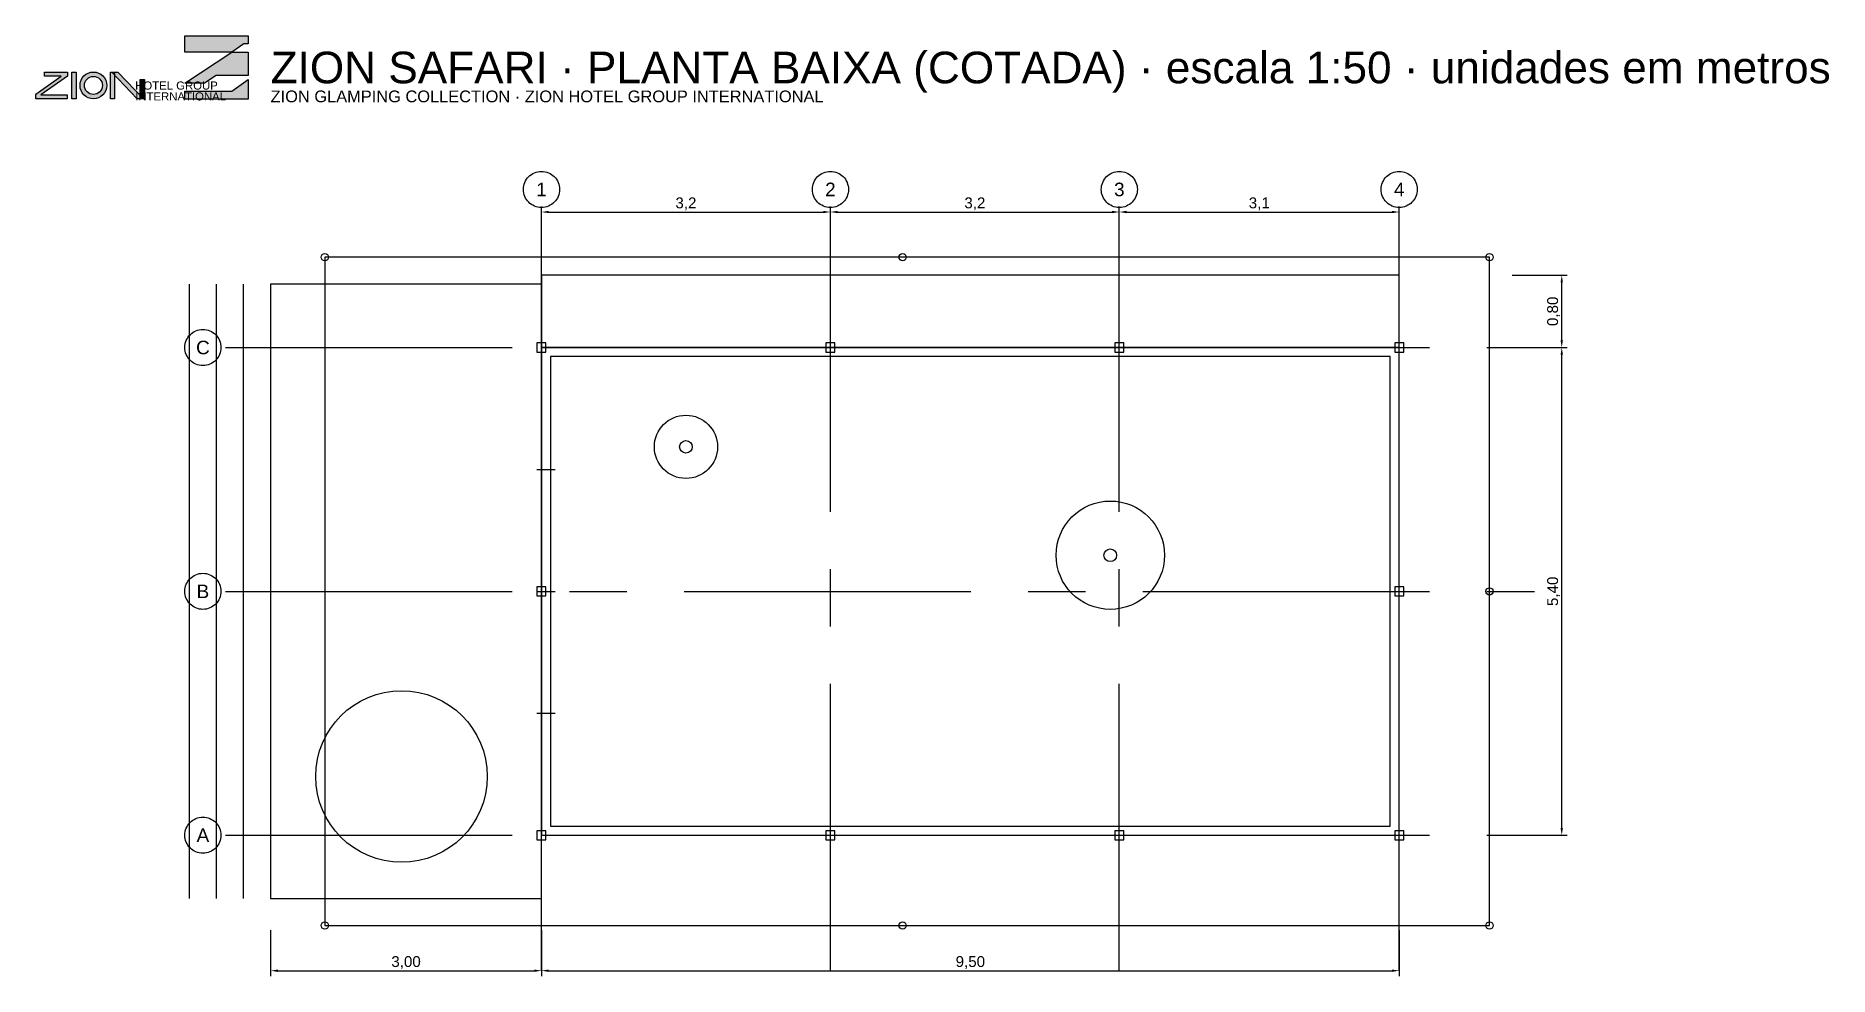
# Model space of a CAD drawing. Header units: metres. Extents: x -5.6 to 14.3, y -4.3 to 6.2.
import ezdxf
from ezdxf.enums import TextEntityAlignment as Align

# ---------------------------------------------------------------- set-up
doc = ezdxf.new("R2010")
doc.units = ezdxf.units.M
doc.linetypes.add('CENTER', pattern=[5.08, 3.175, -0.635, 0.635, -0.635])
for name, color, linetype in [('COBERTURA_OCULTA', 3, 'CONTINUOUS'), ('COTAS', 2, 'CONTINUOUS'), ('DECK', 32, 'CONTINUOUS'), ('EIXOS', 8, 'CENTER'), ('ESQUADRIAS', 4, 'CONTINUOUS'), ('ESTRUTURA', 1, 'CONTINUOUS'), ('PAREDES', 7, 'CONTINUOUS'), ('TEXTO', 7, 'CONTINUOUS')]:
    doc.layers.add(name, color=color, linetype=linetype)
doc.styles.add('ZION', font='arial.ttf')
doc.dimstyles.new('ZION_M', dxfattribs={"dimtxt": 0.12, "dimasz": 0.08, "dimexe": 0.06, "dimexo": 0.05, "dimgap": 0.03, "dimtad": 1, "dimtxsty": 'ZION', "dimcen": 2.5, "dimclrd": 2, "dimclre": 2, "dimclrt": 2, "dimazin": 3, "dimtfac": 1, "dimtmove": 0, "dimatfit": 3})

msp = doc.modelspace()

# ---------------------------------------------------------------- hatches: boundary and pattern name
at = {"layer": 'TEXTO'}
for points in [[(-3.95, 6.15), (-3.25, 6.15), (-3.25, 6.0625), (-3.2962, 6.0625), (-3.4313, 5.9715), (-3.95, 5.9715)], [(-3.4313, 5.9715), (-3.25, 5.9715), (-3.25, 5.7111), (-3.6042, 5.7111), (-3.7316, 5.625), (-3.95, 5.625)], [(-5.503125, 5.75), (-5.25, 5.75), (-5.25, 5.703125), (-5.54375, 5.496875), (-5.253125, 5.496875), (-5.253125, 5.453125), (-5.6, 5.453125), (-5.6, 5.50625), (-5.31875, 5.703125), (-5.503125, 5.703125)], [(-5.2, 5.75), (-5.153125, 5.75), (-5.153125, 5.453125), (-5.2, 5.453125)], [(-4.771875, 5.75), (-4.728125, 5.75), (-4.728125, 5.453125), (-4.771875, 5.453125)], [(-4.759375, 5.75), (-4.69375, 5.75), (-4.40625, 5.453125), (-4.478125, 5.453125)], [(-4.44375, 5.665625), (-4.396875, 5.665625), (-4.396875, 5.453125), (-4.44375, 5.453125)], [(-3.95, 5.5361), (-3.4285, 5.5361), (-3.25, 5.6677), (-3.25, 5.45), (-3.95, 5.45)]]:
    msp.add_hatch(color=7, dxfattribs=at).paths.add_polyline_path(points)
h = msp.add_hatch(color=7, dxfattribs=at)
edge = h.paths.add_edge_path()
edge.add_arc((-4.9625, 5.601562), 0.148438, 0, 360)
edge = h.paths.add_edge_path()
edge.add_arc((-4.9625, 5.601562), 0.1, 0, 360)

# ---------------------------------------------------------------- linework, layer by layer
at = {"layer": 'COBERTURA_OCULTA'}
msp.add_lwpolyline([(-2.4, -3.7), (10.5, -3.7), (10.5, 3.7), (-2.4, 3.7)], close=True, dxfattribs=at)
for centre, radius in [((1.6, 1.6), 0.35), ((6.3, 0.4), 0.6)]:
    msp.add_circle(centre, radius, dxfattribs=at)
at = {"layer": 'DECK'}
for points in [[(-3.9, -3.4), (-3.9, 3.4)], [(-3.6, -3.4), (-3.6, 3.4)], [(-3.3, -3.4), (-3.3, 3.4)]]:
    msp.add_lwpolyline(points, dxfattribs=at)
for points in [[(-3, -3.4), (0, -3.4), (0, 3.4), (-3, 3.4)], [(0, 2.7), (9.5, 2.7), (9.5, 3.5), (0, 3.5)]]:
    msp.add_lwpolyline(points, close=True, dxfattribs=at)
msp.add_circle((-1.55, -2.05), 0.95, dxfattribs=at)
at = {"layer": 'EIXOS'}
for points in [[(0, -4.2), (0, 4.2)], [(3.2, -4.2), (3.2, 4.2)], [(6.4, -4.2), (6.4, 4.2)], [(9.5, -4.2), (9.5, 4.2)], [(-3.5, 2.7), (11, 2.7)], [(-3.5, 0), (11, 0)], [(-3.5, -2.7), (11, -2.7)]]:
    msp.add_lwpolyline(points, dxfattribs=at)
for centre in [(0, 4.45), (3.2, 4.45), (6.4, 4.45), (9.5, 4.45), (-3.75, 2.7), (-3.75, 0), (-3.75, -2.7)]:
    msp.add_circle(centre, 0.2, dxfattribs=at)
at = {"layer": 'ESQUADRIAS'}
for points in [[(0, -2.7), (0, 2.7)], [(0.5, 2.7), (2.7, 2.7)], [(3.9, 2.7), (5.9, 2.7)], [(9.5, -0.8), (9.5, 1.6)], [(-0.05, 1.35), (0.15, 1.35)], [(-0.05, 0), (0.15, 0)], [(-0.05, -1.35), (0.15, -1.35)], [(0, -2.7), (6.4, -2.7)], [(8.3, -2.7), (9.3, -2.7)]]:
    msp.add_lwpolyline(points, dxfattribs=at)
at = {"layer": 'ESTRUTURA'}
for points in [[(-0.05, 2.65), (0.05, 2.65), (0.05, 2.75), (-0.05, 2.75)], [(3.15, 2.65), (3.25, 2.65), (3.25, 2.75), (3.15, 2.75)], [(6.35, 2.65), (6.45, 2.65), (6.45, 2.75), (6.35, 2.75)], [(9.45, 2.65), (9.55, 2.65), (9.55, 2.75), (9.45, 2.75)], [(-0.05, -0.05), (0.05, -0.05), (0.05, 0.05), (-0.05, 0.05)], [(9.45, -0.05), (9.55, -0.05), (9.55, 0.05), (9.45, 0.05)], [(-0.05, -2.75), (0.05, -2.75), (0.05, -2.65), (-0.05, -2.65)], [(3.15, -2.75), (3.25, -2.75), (3.25, -2.65), (3.15, -2.65)], [(6.35, -2.75), (6.45, -2.75), (6.45, -2.65), (6.35, -2.65)], [(9.45, -2.75), (9.55, -2.75), (9.55, -2.65), (9.45, -2.65)]]:
    msp.add_lwpolyline(points, close=True, dxfattribs=at)
for centre, radius in [((-2.4, 3.7), 0.04), ((4, 3.7), 0.04), ((10.5, 3.7), 0.04), ((1.6, 1.6), 0.07), ((6.3, 0.4), 0.07), ((10.5, 0), 0.04), ((-2.4, -3.7), 0.04), ((4, -3.7), 0.04), ((10.5, -3.7), 0.04)]:
    msp.add_circle(centre, radius, dxfattribs=at)
at = {"layer": 'PAREDES'}
for points in [[(0, -2.7), (9.5, -2.7), (9.5, 2.7), (0, 2.7)], [(0.1, -2.6), (9.4, -2.6), (9.4, 2.6), (0.1, 2.6)]]:
    msp.add_lwpolyline(points, close=True, dxfattribs=at)
at = {"layer": 'TEXTO'}
for points in [[(-3.95, 6.15), (-3.25, 6.15), (-3.25, 6.0625), (-3.2962, 6.0625), (-3.4313, 5.9715), (-3.95, 5.9715)], [(-3.4313, 5.9715), (-3.25, 5.9715), (-3.25, 5.7111), (-3.6042, 5.7111), (-3.7316, 5.625), (-3.95, 5.625)], [(-5.503125, 5.75), (-5.25, 5.75), (-5.25, 5.703125), (-5.54375, 5.496875), (-5.253125, 5.496875), (-5.253125, 5.453125), (-5.6, 5.453125), (-5.6, 5.50625), (-5.31875, 5.703125), (-5.503125, 5.703125)], [(-5.2, 5.75), (-5.153125, 5.75), (-5.153125, 5.453125), (-5.2, 5.453125)], [(-4.771875, 5.75), (-4.728125, 5.75), (-4.728125, 5.453125), (-4.771875, 5.453125)], [(-4.759375, 5.75), (-4.69375, 5.75), (-4.40625, 5.453125), (-4.478125, 5.453125)], [(-4.44375, 5.665625), (-4.396875, 5.665625), (-4.396875, 5.453125), (-4.44375, 5.453125)], [(-3.95, 5.5361), (-3.4285, 5.5361), (-3.25, 5.6677), (-3.25, 5.45), (-3.95, 5.45)]]:
    msp.add_lwpolyline(points, close=True, dxfattribs=at)
for radius in [0.148438, 0.1]:
    msp.add_circle((-4.9625, 5.601562), radius, dxfattribs=at)

# ---------------------------------------------------------------- texts
at = {"layer": 'TEXTO', "style": 'ZION'}
for s, height, p in [('ZION SAFARI · PLANTA BAIXA (COTADA) · escala 1:50 · unidades em metros', 0.35, (-3, 5.8)), ('HOTEL GROUP', 0.09, (-4.5, 5.6)), ('INTERNATIONAL', 0.09, (-4.5, 5.48)), ('ZION GLAMPING COLLECTION · ZION HOTEL GROUP INTERNATIONAL', 0.13, (-3, 5.48))]:
    msp.add_text(s, height=height, dxfattribs=at).set_placement(p, align=Align.MIDDLE_LEFT)
for s, p in [('1', (0, 4.45)), ('2', (3.2, 4.45)), ('3', (6.4, 4.45)), ('4', (9.5, 4.45)), ('C', (-3.75, 2.7)), ('B', (-3.75, 0)), ('A', (-3.75, -2.7))]:
    msp.add_text(s, height=0.15, dxfattribs=at).set_placement(p, align=Align.MIDDLE_CENTER)

# ---------------------------------------------------------------- dimensions: what is measured, and where the dimension line sits
at = {"layer": 'COTAS'}
for base, p1, p2 in [((0, 4.2), (0, 3.7), (3.2, 3.7)), ((3.2, 4.2), (3.2, 3.7), (6.4, 3.7)), ((6.4, 4.2), (6.4, 3.7), (9.5, 3.7))]:
    msp.add_linear_dim(base=base, p1=p1, p2=p2, dimstyle='ZION_M', dxfattribs=at).render()
for base, p1, p2, text in [((11.3, 2.7), (10.7, 2.7), (10.7, 3.5), '0,80'), ((11.3, -2.7), (10.7, -2.7), (10.7, 2.7), '5,40')]:
    msp.add_linear_dim(base=base, p1=p1, p2=p2, angle=90, text=text, dimstyle='ZION_M', dxfattribs=at).render()
for base, p1, p2, text in [((-3, -4.2), (-3, -3.7), (0, -3.7), '3,00'), ((0, -4.2), (0, -3.7), (9.5, -3.7), '9,50')]:
    msp.add_linear_dim(base=base, p1=p1, p2=p2, text=text, dimstyle='ZION_M', dxfattribs=at).render()

doc.saveas('drawing.dxf')
